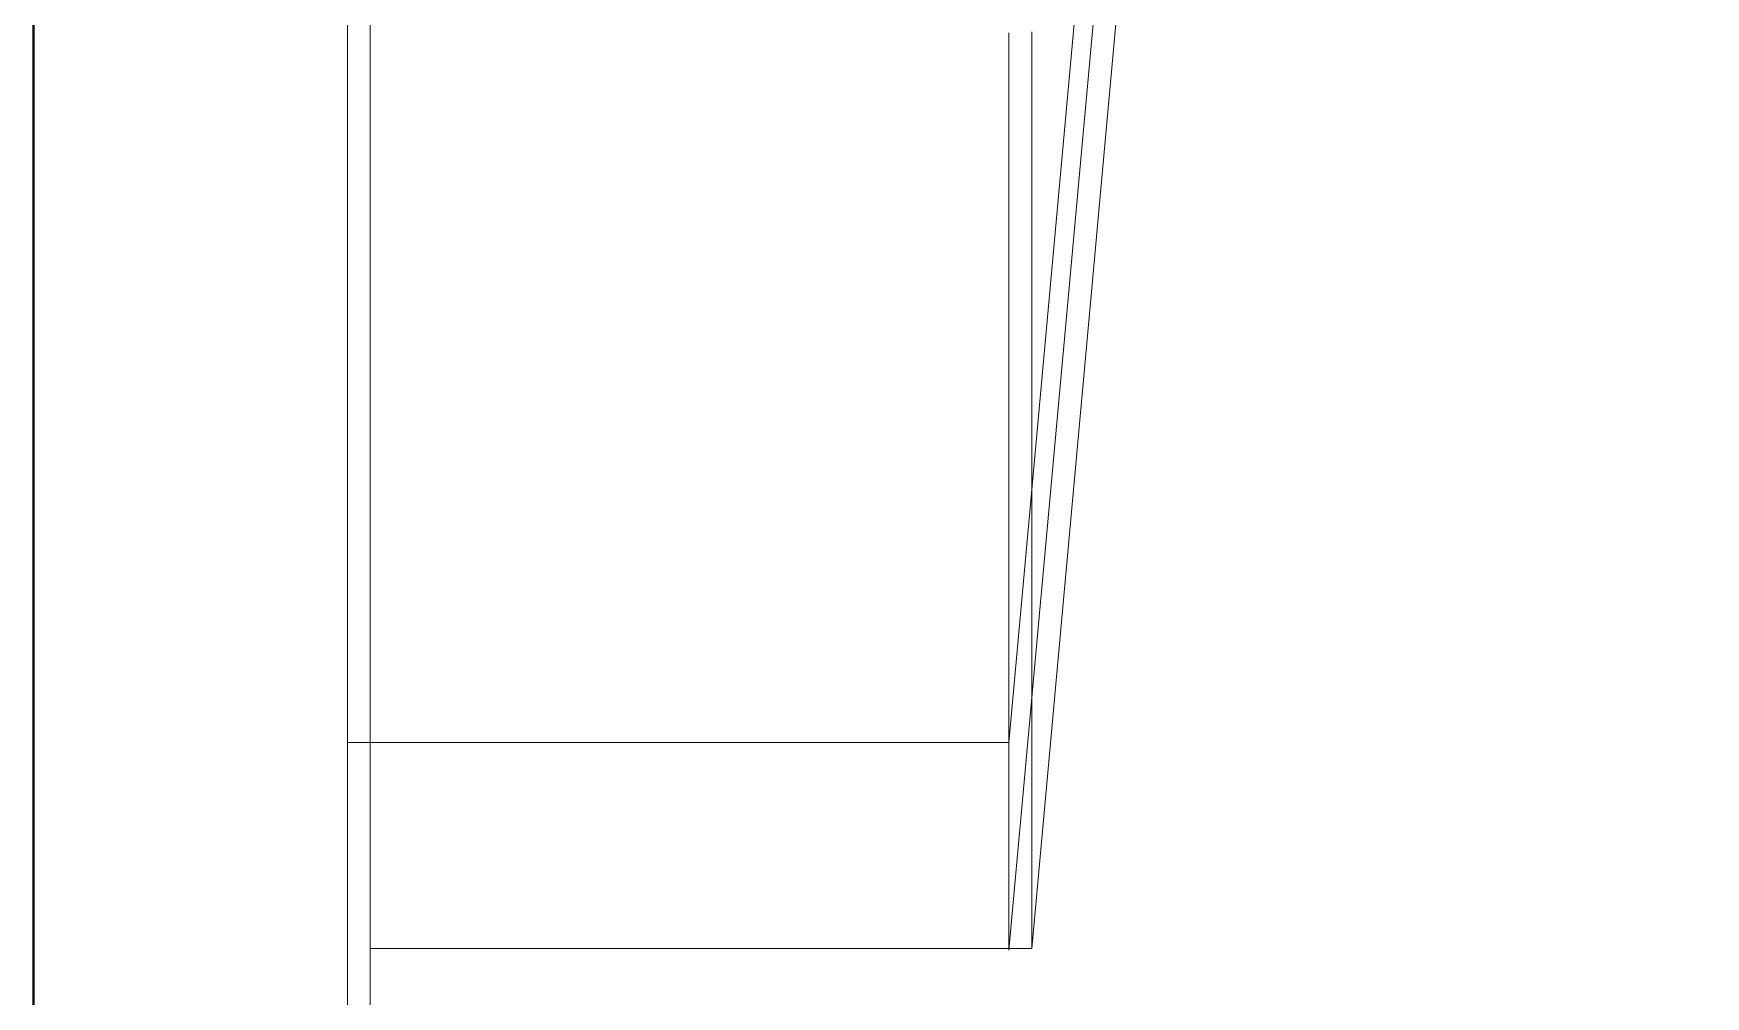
# Model space of a CAD drawing. Extents: x 65572 to 72871, y 30718 to 33858.
# Drawn here: x 66842.891 to 66845.372, y 32282.686 to 32284.116 of the extents above; entities that cross this region are included whole.
import ezdxf

# ---------------------------------------------------------------- set-up
doc = ezdxf.new("R2010")
doc.units = 0
doc.header["$LTSCALE"] = 0.5
doc.header["$MEASUREMENT"] = 0
doc.layers.get('0').update_dxf_attribs({"color": 20, "linetype": 'CONTINUOUS'})
for name, color, linetype, lineweight in [('Framing', 142, 'CONTINUOUS', 13), ('Layout', 154, 'CONTINUOUS', 5), ('Structure', 7, 'CONTINUOUS', 40)]:
    doc.layers.add(name, color=color, linetype=linetype, lineweight=lineweight)

# ---------------------------------------------------------------- blocks, each defined once
blk = doc.blocks.new('12fstg01')
at = {"color": 0, "linetype": 'ByBlock'}
blk.add_line((-0.206477, 0), (-0.25256, 0), dxfattribs=at)

msp = doc.modelspace()

# ---------------------------------------------------------------- linework, layer by layer
at = {"layer": 'Framing'}
msp.add_line((66843.390623, 32435.914212), (66843.390623, 32239.968035), dxfattribs=at)
at = {"layer": 'Layout', "linetype": 'ByBlock'}
for p, q in [((66844.338271, 32283.063442), (66845.338276, 32294.063496)), ((66845.338276, 32293.75496), (66844.338271, 32282.754906)), ((66845.372352, 32293.757581), (66844.372352, 32282.757581)), ((66843.356537, 32283.063442), (66844.338271, 32283.063442)), ((66843.390623, 32282.757581), (66844.372352, 32282.757581))]:
    msp.add_line(p, q, dxfattribs=at)
at = {"layer": 'Layout', "linetype": 'ByBlock', "flags": 128}
msp.add_lwpolyline([(66844.338271, 32284.117273), (66844.338271, 32284.11399), (66844.338271, 32284.110707), (66844.338271, 32284.107425), (66844.338271, 32284.104142), (66844.338271, 32284.100859), (66844.338271, 32284.097576), (66844.338271, 32284.094293), (66844.338271, 32284.091011), (66844.338271, 32284.087728), (66844.338271, 32284.084445), (66844.338271, 32284.081162), (66844.338271, 32284.077879), (66844.338271, 32284.074597), (66844.338271, 32284.071314), (66844.338271, 32284.068031), (66844.338271, 32284.064748), (66844.338271, 32284.061465), (66844.338271, 32284.058183), (66844.338271, 32284.0549), (66844.338271, 32284.051617), (66844.338271, 32284.048334), (66844.338271, 32284.045051), (66844.338271, 32284.041769), (66844.338271, 32284.038486), (66844.338271, 32284.035203), (66844.338271, 32284.03192), (66844.338271, 32284.028638), (66844.338271, 32284.025355), (66844.338271, 32284.022072), (66844.338271, 32284.018789), (66844.338271, 32284.015506), (66844.338271, 32284.012224), (66844.338271, 32284.008941), (66844.338271, 32284.005658), (66844.338271, 32284.002375), (66844.338271, 32283.999092), (66844.338271, 32283.99581), (66844.338271, 32283.992527), (66844.338271, 32283.989244), (66844.338271, 32283.985961), (66844.338271, 32283.982678), (66844.338271, 32283.979396), (66844.338271, 32283.976113), (66844.338271, 32283.97283), (66844.338271, 32283.969547), (66844.338271, 32283.966264), (66844.338271, 32283.962982), (66844.338271, 32283.959699), (66844.338271, 32283.956416), (66844.338271, 32283.953133), (66844.338271, 32283.949851), (66844.338271, 32283.946568), (66844.338271, 32283.943285), (66844.338271, 32283.941247), (66844.338271, 32283.939209), (66844.338271, 32283.937171), (66844.338271, 32283.935133), (66844.338271, 32283.933095), (66844.338271, 32283.931057), (66844.338271, 32283.92902), (66844.338271, 32283.926982), (66844.338271, 32283.924944), (66844.338271, 32283.922906), (66844.338271, 32283.920868), (66844.338271, 32283.91883), (66844.338271, 32283.916792), (66844.338271, 32283.914754), (66844.338271, 32283.912716), (66844.338271, 32283.910678), (66844.338271, 32283.90864), (66844.338271, 32283.906602), (66844.338271, 32283.904565), (66844.338271, 32283.902527), (66844.338271, 32283.900489), (66844.338271, 32283.898451), (66844.338271, 32283.896413), (66844.338271, 32283.894375), (66844.338271, 32283.892337), (66844.338271, 32283.890299), (66844.338271, 32283.888261), (66844.338271, 32283.886223), (66844.338271, 32283.884185), (66844.338271, 32283.882147), (66844.338271, 32283.88011), (66844.338271, 32283.878072), (66844.338271, 32283.876034), (66844.338271, 32283.873996), (66844.338271, 32283.871958), (66844.338271, 32283.86992), (66844.338271, 32283.867882), (66844.338271, 32283.865844), (66844.338271, 32283.863806), (66844.338271, 32283.861768), (66844.338271, 32283.85973), (66844.338271, 32283.857692), (66844.338271, 32283.855655), (66844.338271, 32283.853617), (66844.338271, 32283.851579), (66844.338271, 32283.849541), (66844.338271, 32283.847503), (66844.338271, 32283.845465), (66844.338271, 32283.843427), (66844.338271, 32283.841389), (66844.338271, 32283.839351), (66844.338271, 32283.837313), (66844.338271, 32283.835275), (66844.338271, 32283.833237), (66844.338271, 32283.8312), (66844.338271, 32283.829162), (66844.338271, 32283.827124), (66844.338271, 32283.825086), (66844.338271, 32283.823048), (66844.338271, 32283.82101), (66844.338271, 32283.818972), (66844.338271, 32283.816934), (66844.338271, 32283.814896), (66844.338271, 32283.812858), (66844.338271, 32283.81082), (66844.338271, 32283.808782), (66844.338271, 32283.806745), (66844.338271, 32283.804707), (66844.338271, 32283.802669), (66844.338271, 32283.800631), (66844.338271, 32283.798593), (66844.338271, 32283.796555), (66844.338271, 32283.794517), (66844.338271, 32283.792479), (66844.338271, 32283.790441), (66844.338271, 32283.788403), (66844.338271, 32283.786365), (66844.338271, 32283.784327), (66844.338271, 32283.78229), (66844.338271, 32283.780252), (66844.338271, 32283.778214), (66844.338271, 32283.776176), (66844.338271, 32283.774138), (66844.338271, 32283.7721), (66844.338271, 32283.770062), (66844.338271, 32283.768024), (66844.338271, 32283.765986), (66844.338271, 32283.763948), (66844.338271, 32283.76191), (66844.338271, 32283.759872), (66844.338271, 32283.757835), (66844.338271, 32283.755797), (66844.338271, 32283.753759), (66844.338271, 32283.751721), (66844.338271, 32283.749683), (66844.338271, 32283.747645), (66844.338271, 32283.745607), (66844.338271, 32283.743569), (66844.338271, 32283.741531), (66844.338271, 32283.739493), (66844.338271, 32283.737455), (66844.338271, 32283.735417), (66844.338271, 32283.73338), (66844.338271, 32283.731342), (66844.338271, 32283.729304), (66844.338271, 32283.727266), (66844.338271, 32283.725228), (66844.338271, 32283.72319), (66844.338271, 32283.721152), (66844.338271, 32283.719114), (66844.338271, 32283.717076), (66844.338271, 32283.715038), (66844.338271, 32283.713), (66844.338271, 32283.710962), (66844.338271, 32283.708924), (66844.338271, 32283.706887), (66844.338271, 32283.704849), (66844.338271, 32283.702811), (66844.338271, 32283.700773), (66844.338271, 32283.698735), (66844.338271, 32283.696697), (66844.338271, 32283.694659), (66844.338271, 32283.692621), (66844.338271, 32283.690583), (66844.338271, 32283.688545), (66844.338271, 32283.686507), (66844.338271, 32283.684469), (66844.338271, 32283.682432), (66844.338271, 32283.680394), (66844.338271, 32283.678356), (66844.338271, 32283.676318), (66844.338271, 32283.67428), (66844.338271, 32283.672242), (66844.338271, 32283.670204), (66844.338271, 32283.668166), (66844.338271, 32283.666128), (66844.338271, 32283.66409), (66844.338271, 32283.662052), (66844.338271, 32283.660014), (66844.338271, 32283.657977), (66844.338271, 32283.655939), (66844.338271, 32283.653901), (66844.338271, 32283.651863), (66844.338271, 32283.649825), (66844.338271, 32283.647787), (66844.338271, 32283.645749), (66844.338271, 32283.643711), (66844.338271, 32283.641673), (66844.338271, 32283.639635), (66844.338271, 32283.637597), (66844.338271, 32283.635559), (66844.338271, 32283.633522), (66844.338271, 32283.631484), (66844.338271, 32283.629446), (66844.338271, 32283.627408), (66844.338271, 32283.62537), (66844.338271, 32283.623332), (66844.338271, 32283.621294), (66844.338271, 32283.619256), (66844.338271, 32283.617218), (66844.338271, 32283.61518), (66844.338271, 32283.613142), (66844.338271, 32283.611104), (66844.338271, 32283.609067), (66844.338271, 32283.607029), (66844.338271, 32283.604991), (66844.338271, 32283.602953), (66844.338271, 32283.600915), (66844.338271, 32283.598877), (66844.338271, 32283.596839), (66844.338271, 32283.594801), (66844.338271, 32283.592763), (66844.338271, 32283.590725), (66844.338271, 32283.588687), (66844.338271, 32283.586649), (66844.338271, 32283.584612), (66844.338271, 32283.582574), (66844.338271, 32283.580536), (66844.338271, 32283.578498), (66844.338271, 32283.57646), (66844.338271, 32283.574422), (66844.338271, 32283.572384), (66844.338271, 32283.570346), (66844.338271, 32283.568308), (66844.338271, 32283.56627), (66844.338271, 32283.564232), (66844.338271, 32283.562194), (66844.338271, 32283.560157), (66844.338271, 32283.558119), (66844.338271, 32283.556081), (66844.338271, 32283.554043), (66844.338271, 32283.552005), (66844.338271, 32283.549967), (66844.338271, 32283.547929), (66844.338271, 32283.545891), (66844.338271, 32283.543853), (66844.338271, 32283.541815), (66844.338271, 32283.539777), (66844.338271, 32283.537739), (66844.338271, 32283.535702), (66844.338271, 32283.533664), (66844.338271, 32283.531626), (66844.338271, 32283.529588), (66844.338271, 32283.52755), (66844.338271, 32283.525512), (66844.338271, 32283.523474), (66844.338271, 32283.521436), (66844.338271, 32283.519398), (66844.338271, 32283.51736), (66844.338271, 32283.515322), (66844.338271, 32283.513284), (66844.338271, 32283.511247), (66844.338271, 32283.509209), (66844.338271, 32283.507171), (66844.338271, 32283.505133), (66844.338271, 32283.503095), (66844.338271, 32283.501057), (66844.338271, 32283.499019), (66844.338271, 32283.496981), (66844.338271, 32283.494943), (66844.338271, 32283.492905), (66844.338271, 32283.490867), (66844.338271, 32283.488829), (66844.338271, 32283.486792), (66844.338271, 32283.484754), (66844.338271, 32283.482716), (66844.338271, 32283.480678), (66844.338271, 32283.47864), (66844.338271, 32283.476602), (66844.338271, 32283.474564), (66844.338271, 32283.472526), (66844.338271, 32283.470488), (66844.338271, 32283.46845), (66844.338271, 32283.466412), (66844.338271, 32283.464374), (66844.338271, 32283.462337), (66844.338271, 32283.460299), (66844.338271, 32283.458261), (66844.338271, 32283.456223), (66844.338271, 32283.454185), (66844.338271, 32283.452147), (66844.338271, 32283.450109), (66844.338271, 32283.448071), (66844.338271, 32283.446033), (66844.338271, 32283.443995), (66844.338271, 32283.441957), (66844.338271, 32283.439919), (66844.338271, 32283.437882), (66844.338271, 32283.435844), (66844.338271, 32283.433806), (66844.338271, 32283.431768), (66844.338271, 32283.42973), (66844.338271, 32283.427692), (66844.338271, 32283.425654), (66844.338271, 32283.423616), (66844.338271, 32283.421578), (66844.338271, 32283.41954), (66844.338271, 32283.417502), (66844.338271, 32283.415464), (66844.338271, 32283.413427), (66844.338271, 32283.411389), (66844.338271, 32283.409351), (66844.338271, 32283.407313), (66844.338271, 32283.405275), (66844.338271, 32283.403237), (66844.338271, 32283.401199), (66844.338271, 32283.399161), (66844.338271, 32283.397123), (66844.338271, 32283.395085), (66844.338271, 32283.393047), (66844.338271, 32283.391009), (66844.338271, 32283.388972), (66844.338271, 32283.386934), (66844.338271, 32283.384896), (66844.338271, 32283.382858), (66844.338271, 32283.38082), (66844.338271, 32283.378782), (66844.338271, 32283.376744), (66844.338271, 32283.374706), (66844.338271, 32283.372668), (66844.338271, 32283.37063), (66844.338271, 32283.368592), (66844.338271, 32283.366554), (66844.338271, 32283.364517), (66844.338271, 32283.362479), (66844.338271, 32283.360441), (66844.338271, 32283.358403), (66844.338271, 32283.356365), (66844.338271, 32283.354327), (66844.338271, 32283.352289), (66844.338271, 32283.350251), (66844.338271, 32283.348213), (66844.338271, 32283.346175), (66844.338271, 32283.344137), (66844.338271, 32283.342099), (66844.338271, 32283.340062), (66844.338271, 32283.338024), (66844.338271, 32283.335986), (66844.338271, 32283.333948), (66844.338271, 32283.33191), (66844.338271, 32283.329872), (66844.338271, 32283.327834), (66844.338271, 32283.325796), (66844.338271, 32283.323758), (66844.338271, 32283.32172), (66844.338271, 32283.319682), (66844.338271, 32283.317644), (66844.338271, 32283.315606), (66844.338271, 32283.313569), (66844.338271, 32283.311531), (66844.338271, 32283.309493), (66844.338271, 32283.307455), (66844.338271, 32283.305417), (66844.338271, 32283.303379), (66844.338271, 32283.301341), (66844.338271, 32283.299303), (66844.338271, 32283.297265), (66844.338271, 32283.295227), (66844.338271, 32283.293189), (66844.338271, 32283.291151), (66844.338271, 32283.289114), (66844.338271, 32283.287076), (66844.338271, 32283.285038), (66844.338271, 32283.283), (66844.338271, 32283.280962), (66844.338271, 32283.278924), (66844.338271, 32283.276886), (66844.338271, 32283.274848), (66844.338271, 32283.27281), (66844.338271, 32283.270772), (66844.338271, 32283.268734), (66844.338271, 32283.266696), (66844.338271, 32283.264659), (66844.338271, 32283.262621), (66844.338271, 32283.260583), (66844.338271, 32283.258545), (66844.338271, 32283.256507), (66844.338271, 32283.254469), (66844.338271, 32283.252431), (66844.338271, 32283.250393), (66844.338271, 32283.248355), (66844.338271, 32283.246317), (66844.338271, 32283.244279), (66844.338271, 32283.242241), (66844.338271, 32283.240204), (66844.338271, 32283.238166), (66844.338271, 32283.236128), (66844.338271, 32283.23409), (66844.338271, 32283.232052), (66844.338271, 32283.230014), (66844.338271, 32283.227976), (66844.338271, 32283.225938), (66844.338271, 32283.2239), (66844.338271, 32283.221862), (66844.338271, 32283.219824), (66844.338271, 32283.217786), (66844.338271, 32283.215749), (66844.338271, 32283.213711), (66844.338271, 32283.211673), (66844.338271, 32283.209635), (66844.338271, 32283.207597), (66844.338271, 32283.205559), (66844.338271, 32283.203521), (66844.338271, 32283.201483), (66844.338271, 32283.199445), (66844.338271, 32283.197407), (66844.338271, 32283.195369), (66844.338271, 32283.193331), (66844.338271, 32283.191294), (66844.338271, 32283.189256), (66844.338271, 32283.187218), (66844.338271, 32283.18518), (66844.338271, 32283.183142), (66844.338271, 32283.181104), (66844.338271, 32283.179066), (66844.338271, 32283.177028), (66844.338271, 32283.17499), (66844.338271, 32283.172952), (66844.338271, 32283.170914), (66844.338271, 32283.168876), (66844.338271, 32283.166839), (66844.338271, 32283.164801), (66844.338271, 32283.162763), (66844.338271, 32283.160725), (66844.338271, 32283.158687), (66844.338271, 32283.156649), (66844.338271, 32283.154611), (66844.338271, 32283.152573), (66844.338271, 32283.150535), (66844.338271, 32283.148497), (66844.338271, 32283.146459), (66844.338271, 32283.144421), (66844.338271, 32283.142384), (66844.338271, 32283.140346), (66844.338271, 32283.138308), (66844.338271, 32283.13627), (66844.338271, 32283.134232), (66844.338271, 32283.132194), (66844.338271, 32283.130156), (66844.338271, 32283.128118), (66844.338271, 32283.12608), (66844.338271, 32283.124042), (66844.338271, 32283.122004), (66844.338271, 32283.119966), (66844.338271, 32283.117929), (66844.338271, 32283.115891), (66844.338271, 32283.113853), (66844.338271, 32283.111815), (66844.338271, 32283.109777), (66844.338271, 32283.107739), (66844.338271, 32283.105701), (66844.338271, 32283.103663), (66844.338271, 32283.101625), (66844.338271, 32283.099587), (66844.338271, 32283.097549), (66844.338271, 32283.095511), (66844.338271, 32283.093474), (66844.338271, 32283.091436), (66844.338271, 32283.089398), (66844.338271, 32283.08736), (66844.338271, 32283.085322), (66844.338271, 32283.083284), (66844.338271, 32283.081246), (66844.338271, 32283.079208), (66844.338271, 32283.07717), (66844.338271, 32283.075132), (66844.338271, 32283.073094), (66844.338271, 32283.071056), (66844.338271, 32283.069019), (66844.338271, 32283.066981), (66844.338271, 32283.064943), (66844.338271, 32283.062905), (66844.338271, 32283.060867), (66844.338271, 32283.058829), (66844.338271, 32283.056791), (66844.338271, 32283.055427), (66844.338271, 32283.054736), (66844.338271, 32283.054045), (66844.338271, 32283.053354), (66844.338271, 32283.052663), (66844.338271, 32283.051972), (66844.338271, 32283.051282), (66844.338271, 32283.050591), (66844.338271, 32283.0499), (66844.338271, 32283.049209), (66844.338271, 32283.048518), (66844.338271, 32283.047827), (66844.338271, 32283.047136), (66844.338271, 32283.046446), (66844.338271, 32283.045755), (66844.338271, 32283.045064), (66844.338271, 32283.044373), (66844.338271, 32283.043682), (66844.338271, 32283.042991), (66844.338271, 32283.0423), (66844.338271, 32283.04161), (66844.338271, 32283.040919), (66844.338271, 32283.040228), (66844.338271, 32283.039537), (66844.338271, 32283.038846), (66844.338271, 32283.038155), (66844.338271, 32283.037464), (66844.338271, 32283.036774), (66844.338271, 32283.036083), (66844.338271, 32283.035392), (66844.338271, 32283.034701), (66844.338271, 32283.03401), (66844.338271, 32283.033319), (66844.338271, 32283.032628), (66844.338271, 32283.031938), (66844.338271, 32283.031247), (66844.338271, 32283.030556), (66844.338271, 32283.029865), (66844.338271, 32283.029174), (66844.338271, 32283.028483), (66844.338271, 32283.027793), (66844.338271, 32283.027102), (66844.338271, 32283.026411), (66844.338271, 32283.02572), (66844.338271, 32283.025029), (66844.338271, 32283.024338), (66844.338271, 32283.023647), (66844.338271, 32283.022957), (66844.338271, 32283.022266), (66844.338271, 32283.021575), (66844.338271, 32283.020884), (66844.338271, 32283.020193), (66844.338271, 32283.019502), (66844.338271, 32283.018811), (66844.338271, 32283.018121), (66844.338271, 32283.01743), (66844.338271, 32283.016739), (66844.338271, 32283.016048), (66844.338271, 32283.015357), (66844.338271, 32283.014666), (66844.338271, 32283.013975), (66844.338271, 32283.013285), (66844.338271, 32283.012594), (66844.338271, 32283.011903), (66844.338271, 32283.011212), (66844.338271, 32283.010521), (66844.338271, 32283.00983), (66844.338271, 32283.009139), (66844.338271, 32283.008449), (66844.338271, 32283.007758), (66844.338271, 32283.007067), (66844.338271, 32283.006376), (66844.338271, 32283.005685), (66844.338271, 32283.004994), (66844.338271, 32283.004304), (66844.338271, 32283.003613), (66844.338271, 32283.002922), (66844.338271, 32283.002231), (66844.338271, 32283.00154), (66844.338271, 32283.000849), (66844.338271, 32283.000158), (66844.338271, 32282.999468), (66844.338271, 32282.998777), (66844.338271, 32282.998086), (66844.338271, 32282.997395), (66844.338271, 32282.996704), (66844.338271, 32282.996013), (66844.338271, 32282.995322), (66844.338271, 32282.994632), (66844.338271, 32282.993941), (66844.338271, 32282.99325), (66844.338271, 32282.992559), (66844.338271, 32282.991868), (66844.338271, 32282.991177), (66844.338271, 32282.990486), (66844.338271, 32282.989796), (66844.338271, 32282.989105), (66844.338271, 32282.988414), (66844.338271, 32282.987723), (66844.338271, 32282.987032), (66844.338271, 32282.986341), (66844.338271, 32282.98565), (66844.338271, 32282.98496), (66844.338271, 32282.984269), (66844.338271, 32282.983578), (66844.338271, 32282.982887), (66844.338271, 32282.982196), (66844.338271, 32282.981505), (66844.338271, 32282.980815), (66844.338271, 32282.980124), (66844.338271, 32282.979433), (66844.338271, 32282.978742), (66844.338271, 32282.978051), (66844.338271, 32282.97736), (66844.338271, 32282.976669), (66844.338271, 32282.975979), (66844.338271, 32282.975288), (66844.338271, 32282.974597), (66844.338271, 32282.973906), (66844.338271, 32282.973215), (66844.338271, 32282.972524), (66844.338271, 32282.971833), (66844.338271, 32282.971143), (66844.338271, 32282.970452), (66844.338271, 32282.969761), (66844.338271, 32282.96907), (66844.338271, 32282.968379), (66844.338271, 32282.967688), (66844.338271, 32282.966997), (66844.338271, 32282.966307), (66844.338271, 32282.965616), (66844.338271, 32282.964925), (66844.338271, 32282.964234), (66844.338271, 32282.963543), (66844.338271, 32282.962852), (66844.338271, 32282.962161), (66844.338271, 32282.961471), (66844.338271, 32282.96078), (66844.338271, 32282.960089), (66844.338271, 32282.959398), (66844.338271, 32282.958707), (66844.338271, 32282.958016), (66844.338271, 32282.957326), (66844.338271, 32282.956635), (66844.338271, 32282.955944), (66844.338271, 32282.955253), (66844.338271, 32282.954562), (66844.338271, 32282.953871), (66844.338271, 32282.95318), (66844.338271, 32282.95249), (66844.338271, 32282.951799), (66844.338271, 32282.951108), (66844.338271, 32282.950417), (66844.338271, 32282.949726), (66844.338271, 32282.949035), (66844.338271, 32282.948344), (66844.338271, 32282.947654), (66844.338271, 32282.946963), (66844.338271, 32282.946272), (66844.338271, 32282.945581), (66844.338271, 32282.94489), (66844.338271, 32282.944199), (66844.338271, 32282.943508), (66844.338271, 32282.942818), (66844.338271, 32282.942127), (66844.338271, 32282.941436), (66844.338271, 32282.940745), (66844.338271, 32282.940054), (66844.338271, 32282.939363), (66844.338271, 32282.938672), (66844.338271, 32282.937982), (66844.338271, 32282.937291), (66844.338271, 32282.9366), (66844.338271, 32282.935909), (66844.338271, 32282.935218), (66844.338271, 32282.934527), (66844.338271, 32282.933836), (66844.338271, 32282.933146), (66844.338271, 32282.932455), (66844.338271, 32282.931764), (66844.338271, 32282.931073), (66844.338271, 32282.930382), (66844.338271, 32282.929691), (66844.338271, 32282.929001), (66844.338271, 32282.92831), (66844.338271, 32282.927619), (66844.338271, 32282.926928), (66844.338271, 32282.926237), (66844.338271, 32282.925546), (66844.338271, 32282.924855), (66844.338271, 32282.924165), (66844.338271, 32282.923474), (66844.338271, 32282.922783), (66844.338271, 32282.922092), (66844.338271, 32282.921401), (66844.338271, 32282.92071), (66844.338271, 32282.920019), (66844.338271, 32282.919329), (66844.338271, 32282.918638), (66844.338271, 32282.917947), (66844.338271, 32282.917256), (66844.338271, 32282.916565), (66844.338271, 32282.915874), (66844.338271, 32282.915183), (66844.338271, 32282.914493), (66844.338271, 32282.913802), (66844.338271, 32282.913111), (66844.338271, 32282.91242), (66844.338271, 32282.911729), (66844.338271, 32282.911038), (66844.338271, 32282.910347), (66844.338271, 32282.909657), (66844.338271, 32282.908966), (66844.338271, 32282.908275), (66844.338271, 32282.907584), (66844.338271, 32282.906893), (66844.338271, 32282.906202), (66844.338271, 32282.905512), (66844.338271, 32282.904821), (66844.338271, 32282.90413), (66844.338271, 32282.903439), (66844.338271, 32282.902748), (66844.338271, 32282.902057), (66844.338271, 32282.901366), (66844.338271, 32282.900676), (66844.338271, 32282.899985), (66844.338271, 32282.899294), (66844.338271, 32282.898603), (66844.338271, 32282.897912), (66844.338271, 32282.897221), (66844.338271, 32282.89653), (66844.338271, 32282.89584), (66844.338271, 32282.895149), (66844.338271, 32282.894458), (66844.338271, 32282.893767), (66844.338271, 32282.893076), (66844.338271, 32282.892385), (66844.338271, 32282.891694), (66844.338271, 32282.891004), (66844.338271, 32282.890313), (66844.338271, 32282.889622), (66844.338271, 32282.888931), (66844.338271, 32282.88824), (66844.338271, 32282.887549), (66844.338271, 32282.886858), (66844.338271, 32282.886168), (66844.338271, 32282.885477), (66844.338271, 32282.884786), (66844.338271, 32282.884095), (66844.338271, 32282.883404), (66844.338271, 32282.882713), (66844.338271, 32282.882023), (66844.338271, 32282.881332), (66844.338271, 32282.880641), (66844.338271, 32282.87995), (66844.338271, 32282.879259), (66844.338271, 32282.878568), (66844.338271, 32282.877877), (66844.338271, 32282.877187), (66844.338271, 32282.876496), (66844.338271, 32282.875805), (66844.338271, 32282.875114), (66844.338271, 32282.874423), (66844.338271, 32282.873732), (66844.338271, 32282.873041), (66844.338271, 32282.872351), (66844.338271, 32282.87166), (66844.338271, 32282.870969), (66844.338271, 32282.870278), (66844.338271, 32282.869587), (66844.338271, 32282.868896), (66844.338271, 32282.868205), (66844.338271, 32282.867515), (66844.338271, 32282.866824), (66844.338271, 32282.866133), (66844.338271, 32282.865442), (66844.338271, 32282.864751), (66844.338271, 32282.86406), (66844.338271, 32282.863369), (66844.338271, 32282.862679), (66844.338271, 32282.861988), (66844.338271, 32282.861297), (66844.338271, 32282.860606), (66844.338271, 32282.859915), (66844.338271, 32282.859224), (66844.338271, 32282.858534), (66844.338271, 32282.857843), (66844.338271, 32282.857152), (66844.338271, 32282.856461), (66844.338271, 32282.85577), (66844.338271, 32282.855079), (66844.338271, 32282.854388), (66844.338271, 32282.853698), (66844.338271, 32282.853007), (66844.338271, 32282.852316), (66844.338271, 32282.851625), (66844.338271, 32282.850934), (66844.338271, 32282.850243), (66844.338271, 32282.849552), (66844.338271, 32282.848862), (66844.338271, 32282.848171), (66844.338271, 32282.84748), (66844.338271, 32282.846789), (66844.338271, 32282.846098), (66844.338271, 32282.845407), (66844.338271, 32282.844716), (66844.338271, 32282.844026), (66844.338271, 32282.843335), (66844.338271, 32282.842644), (66844.338271, 32282.841953), (66844.338271, 32282.841262), (66844.338271, 32282.840571), (66844.338271, 32282.83988), (66844.338271, 32282.83919), (66844.338271, 32282.838499), (66844.338271, 32282.837808), (66844.338271, 32282.837117), (66844.338271, 32282.836426), (66844.338271, 32282.835735), (66844.338271, 32282.835045), (66844.338271, 32282.834354), (66844.338271, 32282.833663), (66844.338271, 32282.832972), (66844.338271, 32282.832281), (66844.338271, 32282.83159), (66844.338271, 32282.830899), (66844.338271, 32282.830209), (66844.338271, 32282.829518), (66844.338271, 32282.828827), (66844.338271, 32282.828136), (66844.338271, 32282.827445), (66844.338271, 32282.826754), (66844.338271, 32282.826063), (66844.338271, 32282.825373), (66844.338271, 32282.824682), (66844.338271, 32282.823991), (66844.338271, 32282.8233), (66844.338271, 32282.822609), (66844.338271, 32282.821918), (66844.338271, 32282.821227), (66844.338271, 32282.820537), (66844.338271, 32282.819846), (66844.338271, 32282.819155), (66844.338271, 32282.818464), (66844.338271, 32282.817773), (66844.338271, 32282.817082), (66844.338271, 32282.816391), (66844.338271, 32282.815701), (66844.338271, 32282.81501), (66844.338271, 32282.814319), (66844.338271, 32282.813628), (66844.338271, 32282.812937), (66844.338271, 32282.812246), (66844.338271, 32282.811555), (66844.338271, 32282.810865), (66844.338271, 32282.810174), (66844.338271, 32282.809483), (66844.338271, 32282.808792), (66844.338271, 32282.808101), (66844.338271, 32282.80741), (66844.338271, 32282.80672), (66844.338271, 32282.806029), (66844.338271, 32282.805338), (66844.338271, 32282.804647), (66844.338271, 32282.803956), (66844.338271, 32282.803265), (66844.338271, 32282.802574), (66844.338271, 32282.801884), (66844.338271, 32282.801193), (66844.338271, 32282.800502), (66844.338271, 32282.799811), (66844.338271, 32282.79912), (66844.338271, 32282.798429), (66844.338271, 32282.797738), (66844.338271, 32282.797048), (66844.338271, 32282.796357), (66844.338271, 32282.795666), (66844.338271, 32282.794975), (66844.338271, 32282.794284), (66844.338271, 32282.793593), (66844.338271, 32282.792902), (66844.338271, 32282.792212), (66844.338271, 32282.791521), (66844.338271, 32282.79083), (66844.338271, 32282.790139), (66844.338271, 32282.789448), (66844.338271, 32282.788757), (66844.338271, 32282.788066), (66844.338271, 32282.787376), (66844.338271, 32282.786685), (66844.338271, 32282.785994), (66844.338271, 32282.785303), (66844.338271, 32282.784612), (66844.338271, 32282.783921), (66844.338271, 32282.783231), (66844.338271, 32282.78254), (66844.338271, 32282.781849), (66844.338271, 32282.781158), (66844.338271, 32282.780467), (66844.338271, 32282.779776), (66844.338271, 32282.779085), (66844.338271, 32282.778395), (66844.338271, 32282.777704), (66844.338271, 32282.777013), (66844.338271, 32282.776322), (66844.338271, 32282.775631), (66844.338271, 32282.77494), (66844.338271, 32282.774249), (66844.338271, 32282.773559), (66844.338271, 32282.772868), (66844.338271, 32282.772177), (66844.338271, 32282.771486), (66844.338271, 32282.770795), (66844.338271, 32282.770104), (66844.338271, 32282.769413), (66844.338271, 32282.768723), (66844.338271, 32282.768032), (66844.338271, 32282.767341), (66844.338271, 32282.76665), (66844.338271, 32282.765959), (66844.338271, 32282.765268), (66844.338271, 32282.764577), (66844.338271, 32282.763887), (66844.338271, 32282.763196), (66844.338271, 32282.762505), (66844.338271, 32282.761814), (66844.338271, 32282.761123), (66844.338271, 32282.760432), (66844.338271, 32282.759742), (66844.338271, 32282.759051), (66844.338271, 32282.75836), (66844.338271, 32282.757669), (66844.338271, 32282.756978), (66844.338271, 32282.756287), (66844.338271, 32282.755596), (66844.338271, 32282.754906)], dxfattribs=at)
at = {"layer": 'Layout', "linetype": 'ByBlock'}
msp.add_lwpolyline([(66844.372352, 32284.118883), (66844.372352, 32284.115894), (66844.372352, 32284.112905), (66844.372352, 32284.109916), (66844.372352, 32284.106927), (66844.372352, 32284.103939), (66844.372352, 32284.10095), (66844.372352, 32284.097961), (66844.372352, 32284.094972), (66844.372352, 32284.091983), (66844.372352, 32284.088994), (66844.372352, 32284.086005), (66844.372352, 32284.083016), (66844.372352, 32284.080027), (66844.372352, 32284.077039), (66844.372352, 32284.07405), (66844.372352, 32284.071061), (66844.372352, 32284.068072), (66844.372352, 32284.065083), (66844.372352, 32284.062094), (66844.372352, 32284.059105), (66844.372352, 32284.056116), (66844.372352, 32284.053128), (66844.372352, 32284.050139), (66844.372352, 32284.04715), (66844.372352, 32284.044161), (66844.372352, 32284.041172), (66844.372352, 32284.038183), (66844.372352, 32284.035194), (66844.372352, 32284.032205), (66844.372352, 32284.029216), (66844.372352, 32284.026228), (66844.372352, 32284.023239), (66844.372352, 32284.02025), (66844.372352, 32284.017261), (66844.372352, 32284.014272), (66844.372352, 32284.011283), (66844.372352, 32284.008294), (66844.372352, 32284.005305), (66844.372352, 32284.002316), (66844.372352, 32283.999328), (66844.372352, 32283.996339), (66844.372352, 32283.99335), (66844.372352, 32283.990361), (66844.372352, 32283.987372), (66844.372352, 32283.984383), (66844.372352, 32283.981394), (66844.372352, 32283.978405), (66844.372352, 32283.975417), (66844.372352, 32283.972428), (66844.372352, 32283.969439), (66844.372352, 32283.96645), (66844.372352, 32283.963461), (66844.372352, 32283.960472), (66844.372352, 32283.957483), (66844.372352, 32283.954494), (66844.372352, 32283.951505), (66844.372352, 32283.948517), (66844.372352, 32283.945617), (66844.372352, 32283.943252), (66844.372352, 32283.940888), (66844.372352, 32283.938523), (66844.372352, 32283.936159), (66844.372352, 32283.933794), (66844.372352, 32283.931429), (66844.372352, 32283.929065), (66844.372352, 32283.9267), (66844.372352, 32283.924336), (66844.372352, 32283.921971), (66844.372352, 32283.919606), (66844.372352, 32283.917242), (66844.372352, 32283.914877), (66844.372352, 32283.912513), (66844.372352, 32283.910148), (66844.372352, 32283.907783), (66844.372352, 32283.905419), (66844.372352, 32283.903054), (66844.372352, 32283.90069), (66844.372352, 32283.898325), (66844.372352, 32283.895961), (66844.372352, 32283.893596), (66844.372352, 32283.891231), (66844.372352, 32283.888867), (66844.372352, 32283.886502), (66844.372352, 32283.884138), (66844.372352, 32283.881773), (66844.372352, 32283.879408), (66844.372352, 32283.877044), (66844.372352, 32283.874679), (66844.372352, 32283.872315), (66844.372352, 32283.86995), (66844.372352, 32283.867585), (66844.372352, 32283.865221), (66844.372352, 32283.862856), (66844.372352, 32283.860492), (66844.372352, 32283.858127), (66844.372352, 32283.855763), (66844.372352, 32283.853398), (66844.372352, 32283.851033), (66844.372352, 32283.848669), (66844.372352, 32283.846304), (66844.372352, 32283.84394), (66844.372352, 32283.841575), (66844.372352, 32283.83921), (66844.372352, 32283.836846), (66844.372352, 32283.834481), (66844.372352, 32283.832117), (66844.372352, 32283.829752), (66844.372352, 32283.827387), (66844.372352, 32283.825023), (66844.372352, 32283.822658), (66844.372352, 32283.820294), (66844.372352, 32283.817929), (66844.372352, 32283.815565), (66844.372352, 32283.8132), (66844.372352, 32283.810835), (66844.372352, 32283.808471), (66844.372352, 32283.806106), (66844.372352, 32283.803742), (66844.372352, 32283.801377), (66844.372352, 32283.799012), (66844.372352, 32283.796648), (66844.372352, 32283.794283), (66844.372352, 32283.791919), (66844.372352, 32283.789554), (66844.372352, 32283.787189), (66844.372352, 32283.784825), (66844.372352, 32283.78246), (66844.372352, 32283.780096), (66844.372352, 32283.777731), (66844.372352, 32283.775367), (66844.372352, 32283.773002), (66844.372352, 32283.770637), (66844.372352, 32283.768273), (66844.372352, 32283.765908), (66844.372352, 32283.763544), (66844.372352, 32283.761179), (66844.372352, 32283.758814), (66844.372352, 32283.75645), (66844.372352, 32283.754085), (66844.372352, 32283.751721), (66844.372352, 32283.749356), (66844.372352, 32283.746991), (66844.372352, 32283.744627), (66844.372352, 32283.742262), (66844.372352, 32283.739898), (66844.372352, 32283.737533), (66844.372352, 32283.735169), (66844.372352, 32283.732804), (66844.372352, 32283.730439), (66844.372352, 32283.728075), (66844.372352, 32283.72571), (66844.372352, 32283.723346), (66844.372352, 32283.720981), (66844.372352, 32283.718616), (66844.372352, 32283.716252), (66844.372352, 32283.713887), (66844.372352, 32283.711523), (66844.372352, 32283.709158), (66844.372352, 32283.706793), (66844.372352, 32283.704429), (66844.372352, 32283.702064), (66844.372352, 32283.6997), (66844.372352, 32283.697335), (66844.372352, 32283.694971), (66844.372352, 32283.692606), (66844.372352, 32283.690241), (66844.372352, 32283.687877), (66844.372352, 32283.685512), (66844.372352, 32283.683148), (66844.372352, 32283.680783), (66844.372352, 32283.678418), (66844.372352, 32283.676054), (66844.372352, 32283.673689), (66844.372352, 32283.671325), (66844.372352, 32283.66896), (66844.372352, 32283.666595), (66844.372352, 32283.664231), (66844.372352, 32283.661866), (66844.372352, 32283.659502), (66844.372352, 32283.657137), (66844.372352, 32283.654773), (66844.372352, 32283.652408), (66844.372352, 32283.650043), (66844.372352, 32283.647679), (66844.372352, 32283.645314), (66844.372352, 32283.64295), (66844.372352, 32283.640585), (66844.372352, 32283.63822), (66844.372352, 32283.635856), (66844.372352, 32283.633491), (66844.372352, 32283.631127), (66844.372352, 32283.628762), (66844.372352, 32283.626397), (66844.372352, 32283.624033), (66844.372352, 32283.621668), (66844.372352, 32283.619304), (66844.372352, 32283.616939), (66844.372352, 32283.614575), (66844.372352, 32283.61221), (66844.372352, 32283.609845), (66844.372352, 32283.607481), (66844.372352, 32283.605116), (66844.372352, 32283.602752), (66844.372352, 32283.600387), (66844.372352, 32283.598022), (66844.372352, 32283.595658), (66844.372352, 32283.593293), (66844.372352, 32283.590929), (66844.372352, 32283.588564), (66844.372352, 32283.586199), (66844.372352, 32283.583835), (66844.372352, 32283.58147), (66844.372352, 32283.579106), (66844.372352, 32283.576741), (66844.372352, 32283.574377), (66844.372352, 32283.572012), (66844.372352, 32283.569647), (66844.372352, 32283.567283), (66844.372352, 32283.564918), (66844.372352, 32283.562554), (66844.372352, 32283.560189), (66844.372352, 32283.557824), (66844.372352, 32283.55546), (66844.372352, 32283.553095), (66844.372352, 32283.550731), (66844.372352, 32283.548366), (66844.372352, 32283.546001), (66844.372352, 32283.543637), (66844.372352, 32283.541272), (66844.372352, 32283.538908), (66844.372352, 32283.536543), (66844.372352, 32283.534179), (66844.372352, 32283.531814), (66844.372352, 32283.529449), (66844.372352, 32283.527085), (66844.372352, 32283.52472), (66844.372352, 32283.522356), (66844.372352, 32283.519991), (66844.372352, 32283.517626), (66844.372352, 32283.515262), (66844.372352, 32283.512897), (66844.372352, 32283.510533), (66844.372352, 32283.508168), (66844.372352, 32283.505803), (66844.372352, 32283.503439), (66844.372352, 32283.501074), (66844.372352, 32283.49871), (66844.372352, 32283.496345), (66844.372352, 32283.493981), (66844.372352, 32283.491616), (66844.372352, 32283.489251), (66844.372352, 32283.486887), (66844.372352, 32283.484522), (66844.372352, 32283.482158), (66844.372352, 32283.479793), (66844.372352, 32283.477428), (66844.372352, 32283.475064), (66844.372352, 32283.472699), (66844.372352, 32283.470335), (66844.372352, 32283.46797), (66844.372352, 32283.465605), (66844.372352, 32283.463241), (66844.372352, 32283.460876), (66844.372352, 32283.458512), (66844.372352, 32283.456147), (66844.372352, 32283.453783), (66844.372352, 32283.451418), (66844.372352, 32283.449053), (66844.372352, 32283.446689), (66844.372352, 32283.444324), (66844.372352, 32283.44196), (66844.372352, 32283.439595), (66844.372352, 32283.43723), (66844.372352, 32283.434866), (66844.372352, 32283.432501), (66844.372352, 32283.43037), (66844.372352, 32283.42866), (66844.372352, 32283.426949), (66844.372352, 32283.425239), (66844.372352, 32283.423528), (66844.372352, 32283.421817), (66844.372352, 32283.420107), (66844.372352, 32283.418396), (66844.372352, 32283.416686), (66844.372352, 32283.414975), (66844.372352, 32283.413265), (66844.372352, 32283.411554), (66844.372352, 32283.409844), (66844.372352, 32283.408133), (66844.372352, 32283.406422), (66844.372352, 32283.404712), (66844.372352, 32283.403001), (66844.372352, 32283.401291), (66844.372352, 32283.39958), (66844.372352, 32283.39787), (66844.372352, 32283.396159), (66844.372352, 32283.394449), (66844.372352, 32283.392738), (66844.372352, 32283.391027), (66844.372352, 32283.389317), (66844.372352, 32283.387606), (66844.372352, 32283.385896), (66844.372352, 32283.384185), (66844.372352, 32283.382475), (66844.372352, 32283.380764), (66844.372352, 32283.379054), (66844.372352, 32283.377343), (66844.372352, 32283.375632), (66844.372352, 32283.373922), (66844.372352, 32283.372211), (66844.372352, 32283.370501), (66844.372352, 32283.36879), (66844.372352, 32283.36708), (66844.372352, 32283.365369), (66844.372352, 32283.363658), (66844.372352, 32283.361948), (66844.372352, 32283.360237), (66844.372352, 32283.358527), (66844.372352, 32283.356816), (66844.372352, 32283.355106), (66844.372352, 32283.353395), (66844.372352, 32283.351685), (66844.372352, 32283.349974), (66844.372352, 32283.348263), (66844.372352, 32283.346553), (66844.372352, 32283.344842), (66844.372352, 32283.343132), (66844.372352, 32283.341421), (66844.372352, 32283.339711), (66844.372352, 32283.338), (66844.372352, 32283.33629), (66844.372352, 32283.334579), (66844.372352, 32283.332868), (66844.372352, 32283.331158), (66844.372352, 32283.329447), (66844.372352, 32283.327737), (66844.372352, 32283.326026), (66844.372352, 32283.324316), (66844.372352, 32283.322605), (66844.372352, 32283.320895), (66844.372352, 32283.319184), (66844.372352, 32283.317473), (66844.372352, 32283.315763), (66844.372352, 32283.314052), (66844.372352, 32283.312342), (66844.372352, 32283.310631), (66844.372352, 32283.308921), (66844.372352, 32283.30721), (66844.372352, 32283.3055), (66844.372352, 32283.303789), (66844.372352, 32283.302078), (66844.372352, 32283.300368), (66844.372352, 32283.298657), (66844.372352, 32283.296947), (66844.372352, 32283.295236), (66844.372352, 32283.293526), (66844.372352, 32283.291815), (66844.372352, 32283.290105), (66844.372352, 32283.288394), (66844.372352, 32283.286683), (66844.372352, 32283.284973), (66844.372352, 32283.283262), (66844.372352, 32283.281552), (66844.372352, 32283.279841), (66844.372352, 32283.278131), (66844.372352, 32283.27642), (66844.372352, 32283.27471), (66844.372352, 32283.272999), (66844.372352, 32283.271288), (66844.372352, 32283.269578), (66844.372352, 32283.267867), (66844.372352, 32283.266157), (66844.372352, 32283.264446), (66844.372352, 32283.262736), (66844.372352, 32283.261025), (66844.372352, 32283.259314), (66844.372352, 32283.257604), (66844.372352, 32283.255893), (66844.372352, 32283.254183), (66844.372352, 32283.252472), (66844.372352, 32283.250762), (66844.372352, 32283.249051), (66844.372352, 32283.247341), (66844.372352, 32283.24563), (66844.372352, 32283.243919), (66844.372352, 32283.242209), (66844.372352, 32283.240498), (66844.372352, 32283.238788), (66844.372352, 32283.237077), (66844.372352, 32283.235367), (66844.372352, 32283.233656), (66844.372352, 32283.231946), (66844.372352, 32283.230235), (66844.372352, 32283.228524), (66844.372352, 32283.226814), (66844.372352, 32283.225103), (66844.372352, 32283.223393), (66844.372352, 32283.221682), (66844.372352, 32283.219972), (66844.372352, 32283.218261), (66844.372352, 32283.216551), (66844.372352, 32283.21484), (66844.372352, 32283.213129), (66844.372352, 32283.211419), (66844.372352, 32283.209708), (66844.372352, 32283.207998), (66844.372352, 32283.206287), (66844.372352, 32283.204577), (66844.372352, 32283.202866), (66844.372352, 32283.201156), (66844.372352, 32283.199445), (66844.372352, 32283.197734), (66844.372352, 32283.196024), (66844.372352, 32283.194313), (66844.372352, 32283.192603), (66844.372352, 32283.190892), (66844.372352, 32283.189182), (66844.372352, 32283.187471), (66844.372352, 32283.185761), (66844.372352, 32283.18405), (66844.372352, 32283.182339), (66844.372352, 32283.180629), (66844.372352, 32283.178918), (66844.372352, 32283.177208), (66844.372352, 32283.175497), (66844.372352, 32283.173787), (66844.372352, 32283.172076), (66844.372352, 32283.170366), (66844.372352, 32283.168655), (66844.372352, 32283.166944), (66844.372352, 32283.165234), (66844.372352, 32283.163523), (66844.372352, 32283.161813), (66844.372352, 32283.160102), (66844.372352, 32283.158392), (66844.372352, 32283.156681), (66844.372352, 32283.15497), (66844.372352, 32283.15326), (66844.372352, 32283.151549), (66844.372352, 32283.149839), (66844.372352, 32283.148128), (66844.372352, 32283.146418), (66844.372352, 32283.144707), (66844.372352, 32283.142997), (66844.372352, 32283.141286), (66844.372352, 32283.139575), (66844.372352, 32283.137865), (66844.372352, 32283.136154), (66844.372352, 32283.134444), (66844.372352, 32283.132733), (66844.372352, 32283.131023), (66844.372352, 32283.129312), (66844.372352, 32283.127602), (66844.372352, 32283.125891), (66844.372352, 32283.12418), (66844.372352, 32283.12247), (66844.372352, 32283.120759), (66844.372352, 32283.119049), (66844.372352, 32283.117338), (66844.372352, 32283.115628), (66844.372352, 32283.113917), (66844.372352, 32283.112207), (66844.372352, 32283.110496), (66844.372352, 32283.108785), (66844.372352, 32283.107075), (66844.372352, 32283.105364), (66844.372352, 32283.103654), (66844.372352, 32283.101943), (66844.372352, 32283.100233), (66844.372352, 32283.098522), (66844.372352, 32283.096812), (66844.372352, 32283.095101), (66844.372352, 32283.09339), (66844.372352, 32283.09168), (66844.372352, 32283.089969), (66844.372352, 32283.088259), (66844.372352, 32283.086548), (66844.372352, 32283.084838), (66844.372352, 32283.083127), (66844.372352, 32283.081417), (66844.372352, 32283.079706), (66844.372352, 32283.077995), (66844.372352, 32283.076285), (66844.372352, 32283.074574), (66844.372352, 32283.072864), (66844.372352, 32283.071153), (66844.372352, 32283.069443), (66844.372352, 32283.067732), (66844.372352, 32283.066021), (66844.372352, 32283.064311), (66844.372352, 32283.0626), (66844.372352, 32283.06089), (66844.372352, 32283.059179), (66844.372352, 32283.057855), (66844.372352, 32283.05682), (66844.372352, 32283.055785), (66844.372352, 32283.05475), (66844.372352, 32283.053715), (66844.372352, 32283.05268), (66844.372352, 32283.051645), (66844.372352, 32283.05061), (66844.372352, 32283.049575), (66844.372352, 32283.04854), (66844.372352, 32283.047505), (66844.372352, 32283.04647), (66844.372352, 32283.045435), (66844.372352, 32283.0444), (66844.372352, 32283.043365), (66844.372352, 32283.04233), (66844.372352, 32283.041294), (66844.372352, 32283.040259), (66844.372352, 32283.039224), (66844.372352, 32283.038189), (66844.372352, 32283.037154), (66844.372352, 32283.036119), (66844.372352, 32283.035084), (66844.372352, 32283.034049), (66844.372352, 32283.033014), (66844.372352, 32283.031979), (66844.372352, 32283.030944), (66844.372352, 32283.029909), (66844.372352, 32283.028874), (66844.372352, 32283.027839), (66844.372352, 32283.026804), (66844.372352, 32283.025769), (66844.372352, 32283.024734), (66844.372352, 32283.023699), (66844.372352, 32283.022664), (66844.372352, 32283.021629), (66844.372352, 32283.020594), (66844.372352, 32283.019559), (66844.372352, 32283.018524), (66844.372352, 32283.017489), (66844.372352, 32283.016454), (66844.372352, 32283.015419), (66844.372352, 32283.014384), (66844.372352, 32283.013349), (66844.372352, 32283.012314), (66844.372352, 32283.011279), (66844.372352, 32283.010244), (66844.372352, 32283.009209), (66844.372352, 32283.008174), (66844.372352, 32283.007139), (66844.372352, 32283.006104), (66844.372352, 32283.005069), (66844.372352, 32283.004034), (66844.372352, 32283.002999), (66844.372352, 32283.001964), (66844.372352, 32283.000929), (66844.372352, 32282.999894), (66844.372352, 32282.998859), (66844.372352, 32282.997824), (66844.372352, 32282.996789), (66844.372352, 32282.995754), (66844.372352, 32282.994719), (66844.372352, 32282.993684), (66844.372352, 32282.992649), (66844.372352, 32282.991614), (66844.372352, 32282.990579), (66844.372352, 32282.989544), (66844.372352, 32282.988509), (66844.372352, 32282.987474), (66844.372352, 32282.986439), (66844.372352, 32282.985404), (66844.372352, 32282.984369), (66844.372352, 32282.983334), (66844.372352, 32282.982299), (66844.372352, 32282.981264), (66844.372352, 32282.980229), (66844.372352, 32282.979194), (66844.372352, 32282.978159), (66844.372352, 32282.977124), (66844.372352, 32282.976089), (66844.372352, 32282.975054), (66844.372352, 32282.974018), (66844.372352, 32282.972983), (66844.372352, 32282.971948), (66844.372352, 32282.970913), (66844.372352, 32282.969878), (66844.372352, 32282.968843), (66844.372352, 32282.967808), (66844.372352, 32282.966773), (66844.372352, 32282.965738), (66844.372352, 32282.964703), (66844.372352, 32282.963668), (66844.372352, 32282.962633), (66844.372352, 32282.961598), (66844.372352, 32282.960563), (66844.372352, 32282.959528), (66844.372352, 32282.958493), (66844.372352, 32282.957458), (66844.372352, 32282.956423), (66844.372352, 32282.955388), (66844.372352, 32282.954353), (66844.372352, 32282.953318), (66844.372352, 32282.952283), (66844.372352, 32282.951248), (66844.372352, 32282.950213), (66844.372352, 32282.949178), (66844.372352, 32282.948143), (66844.372352, 32282.947108), (66844.372352, 32282.946073), (66844.372352, 32282.945038), (66844.372352, 32282.944003), (66844.372352, 32282.942968), (66844.372352, 32282.941933), (66844.372352, 32282.940898), (66844.372352, 32282.939863), (66844.372352, 32282.938828), (66844.372352, 32282.937793), (66844.372352, 32282.936758), (66844.372352, 32282.935723), (66844.372352, 32282.934688), (66844.372352, 32282.933653), (66844.372352, 32282.932618), (66844.372352, 32282.931583), (66844.372352, 32282.930548), (66844.372352, 32282.929513), (66844.372352, 32282.928478), (66844.372352, 32282.927443), (66844.372352, 32282.926408), (66844.372352, 32282.925373), (66844.372352, 32282.924338), (66844.372352, 32282.923303), (66844.372352, 32282.922268), (66844.372352, 32282.921233), (66844.372352, 32282.920198), (66844.372352, 32282.919163), (66844.372352, 32282.918128), (66844.372352, 32282.917093), (66844.372352, 32282.916058), (66844.372352, 32282.915023), (66844.372352, 32282.913988), (66844.372352, 32282.912953), (66844.372352, 32282.911918), (66844.372352, 32282.910883), (66844.372352, 32282.909848), (66844.372352, 32282.908813), (66844.372352, 32282.907777), (66844.372352, 32282.906742), (66844.372352, 32282.905707), (66844.372352, 32282.904672), (66844.372352, 32282.903637), (66844.372352, 32282.902602), (66844.372352, 32282.901567), (66844.372352, 32282.900532), (66844.372352, 32282.899497), (66844.372352, 32282.898462), (66844.372352, 32282.897427), (66844.372352, 32282.896392), (66844.372352, 32282.895357), (66844.372352, 32282.894322), (66844.372352, 32282.893287), (66844.372352, 32282.892252), (66844.372352, 32282.891217), (66844.372352, 32282.890182), (66844.372352, 32282.889147), (66844.372352, 32282.888112), (66844.372352, 32282.887077), (66844.372352, 32282.886042), (66844.372352, 32282.885007), (66844.372352, 32282.883972), (66844.372352, 32282.882937), (66844.372352, 32282.881902), (66844.372352, 32282.880867), (66844.372352, 32282.879832), (66844.372352, 32282.878797), (66844.372352, 32282.877762), (66844.372352, 32282.876727), (66844.372352, 32282.875692), (66844.372352, 32282.874657), (66844.372352, 32282.873622), (66844.372352, 32282.872587), (66844.372352, 32282.871552), (66844.372352, 32282.870517), (66844.372352, 32282.869482), (66844.372352, 32282.868447), (66844.372352, 32282.867412), (66844.372352, 32282.866377), (66844.372352, 32282.865342), (66844.372352, 32282.864307), (66844.372352, 32282.863272), (66844.372352, 32282.862237), (66844.372352, 32282.861202), (66844.372352, 32282.860167), (66844.372352, 32282.859132), (66844.372352, 32282.858097), (66844.372352, 32282.857062), (66844.372352, 32282.856027), (66844.372352, 32282.854992), (66844.372352, 32282.853957), (66844.372352, 32282.852922), (66844.372352, 32282.851887), (66844.372352, 32282.850852), (66844.372352, 32282.849817), (66844.372352, 32282.848782), (66844.372352, 32282.847747), (66844.372352, 32282.846712), (66844.372352, 32282.845677), (66844.372352, 32282.844642), (66844.372352, 32282.843607), (66844.372352, 32282.842572), (66844.372352, 32282.841537), (66844.372352, 32282.840501), (66844.372352, 32282.839466), (66844.372352, 32282.838431), (66844.372352, 32282.837396), (66844.372352, 32282.836361), (66844.372352, 32282.835326), (66844.372352, 32282.834291), (66844.372352, 32282.833256), (66844.372352, 32282.832762), (66844.372352, 32282.832416), (66844.372352, 32282.832069), (66844.372352, 32282.831723), (66844.372352, 32282.831377), (66844.372352, 32282.83103), (66844.372352, 32282.830684), (66844.372352, 32282.830337), (66844.372352, 32282.829991), (66844.372352, 32282.829644), (66844.372352, 32282.829298), (66844.372352, 32282.828951), (66844.372352, 32282.828605), (66844.372352, 32282.828258), (66844.372352, 32282.827912), (66844.372352, 32282.827566), (66844.372352, 32282.827219), (66844.372352, 32282.826873), (66844.372352, 32282.826526), (66844.372352, 32282.82618), (66844.372352, 32282.825833), (66844.372352, 32282.825487), (66844.372352, 32282.82514), (66844.372352, 32282.824794), (66844.372352, 32282.824447), (66844.372352, 32282.824101), (66844.372352, 32282.823754), (66844.372352, 32282.823408), (66844.372352, 32282.823062), (66844.372352, 32282.822715), (66844.372352, 32282.822369), (66844.372352, 32282.822022), (66844.372352, 32282.821676), (66844.372352, 32282.821329), (66844.372352, 32282.820983), (66844.372352, 32282.820636), (66844.372352, 32282.82029), (66844.372352, 32282.819943), (66844.372352, 32282.819597), (66844.372352, 32282.819251), (66844.372352, 32282.818904), (66844.372352, 32282.818558), (66844.372352, 32282.818211), (66844.372352, 32282.817865), (66844.372352, 32282.817518), (66844.372352, 32282.817172), (66844.372352, 32282.816825), (66844.372352, 32282.816479), (66844.372352, 32282.816132), (66844.372352, 32282.815786), (66844.372352, 32282.81544), (66844.372352, 32282.815093), (66844.372352, 32282.814747), (66844.372352, 32282.8144), (66844.372352, 32282.814054), (66844.372352, 32282.813707), (66844.372352, 32282.813361), (66844.372352, 32282.813014), (66844.372352, 32282.812668), (66844.372352, 32282.812321), (66844.372352, 32282.811975), (66844.372352, 32282.811628), (66844.372352, 32282.811282), (66844.372352, 32282.810936), (66844.372352, 32282.810589), (66844.372352, 32282.810243), (66844.372352, 32282.809896), (66844.372352, 32282.80955), (66844.372352, 32282.809203), (66844.372352, 32282.808857), (66844.372352, 32282.80851), (66844.372352, 32282.808164), (66844.372352, 32282.807817), (66844.372352, 32282.807471), (66844.372352, 32282.807125), (66844.372352, 32282.806778), (66844.372352, 32282.806432), (66844.372352, 32282.806085), (66844.372352, 32282.805739), (66844.372352, 32282.805392), (66844.372352, 32282.805046), (66844.372352, 32282.804699), (66844.372352, 32282.804353), (66844.372352, 32282.804006), (66844.372352, 32282.80366), (66844.372352, 32282.803314), (66844.372352, 32282.802967), (66844.372352, 32282.802621), (66844.372352, 32282.802274), (66844.372352, 32282.801928), (66844.372352, 32282.801581), (66844.372352, 32282.801235), (66844.372352, 32282.800888), (66844.372352, 32282.800542), (66844.372352, 32282.800195), (66844.372352, 32282.799849), (66844.372352, 32282.799502), (66844.372352, 32282.799156), (66844.372352, 32282.79881), (66844.372352, 32282.798463), (66844.372352, 32282.798117), (66844.372352, 32282.79777), (66844.372352, 32282.797424), (66844.372352, 32282.797077), (66844.372352, 32282.796731), (66844.372352, 32282.796384), (66844.372352, 32282.796038), (66844.372352, 32282.795691), (66844.372352, 32282.795345), (66844.372352, 32282.794999), (66844.372352, 32282.794652), (66844.372352, 32282.794306), (66844.372352, 32282.793959), (66844.372352, 32282.793613), (66844.372352, 32282.793266), (66844.372352, 32282.79292), (66844.372352, 32282.792573), (66844.372352, 32282.792227), (66844.372352, 32282.79188), (66844.372352, 32282.791534), (66844.372352, 32282.791187), (66844.372352, 32282.790841), (66844.372352, 32282.790495), (66844.372352, 32282.790148), (66844.372352, 32282.789802), (66844.372352, 32282.789455), (66844.372352, 32282.789109), (66844.372352, 32282.788762), (66844.372352, 32282.788416), (66844.372352, 32282.788069), (66844.372352, 32282.787723), (66844.372352, 32282.787376), (66844.372352, 32282.78703), (66844.372352, 32282.786684), (66844.372352, 32282.786337), (66844.372352, 32282.785991), (66844.372352, 32282.785644), (66844.372352, 32282.785298), (66844.372352, 32282.784951), (66844.372352, 32282.784605), (66844.372352, 32282.784258), (66844.372352, 32282.783912), (66844.372352, 32282.783565), (66844.372352, 32282.783219), (66844.372352, 32282.782873), (66844.372352, 32282.782526), (66844.372352, 32282.78218), (66844.372352, 32282.781833), (66844.372352, 32282.781487), (66844.372352, 32282.78114), (66844.372352, 32282.780794), (66844.372352, 32282.780447), (66844.372352, 32282.780101), (66844.372352, 32282.779754), (66844.372352, 32282.779408), (66844.372352, 32282.779061), (66844.372352, 32282.778715), (66844.372352, 32282.778369), (66844.372352, 32282.778022), (66844.372352, 32282.777676), (66844.372352, 32282.777329), (66844.372352, 32282.776983), (66844.372352, 32282.776636), (66844.372352, 32282.77629), (66844.372352, 32282.775943), (66844.372352, 32282.775597), (66844.372352, 32282.77525), (66844.372352, 32282.774904), (66844.372352, 32282.774558), (66844.372352, 32282.774211), (66844.372352, 32282.773865), (66844.372352, 32282.773518), (66844.372352, 32282.773172), (66844.372352, 32282.772825), (66844.372352, 32282.772479), (66844.372352, 32282.772132), (66844.372352, 32282.771786), (66844.372352, 32282.771439), (66844.372352, 32282.771093), (66844.372352, 32282.770747), (66844.372352, 32282.7704), (66844.372352, 32282.770054), (66844.372352, 32282.769707), (66844.372352, 32282.769361), (66844.372352, 32282.769014), (66844.372352, 32282.768668), (66844.372352, 32282.768321), (66844.372352, 32282.767975), (66844.372352, 32282.767628), (66844.372352, 32282.767282), (66844.372352, 32282.766935), (66844.372352, 32282.766589), (66844.372352, 32282.766243), (66844.372352, 32282.765896), (66844.372352, 32282.76555), (66844.372352, 32282.765203), (66844.372352, 32282.764857), (66844.372352, 32282.76451), (66844.372352, 32282.764164), (66844.372352, 32282.763817), (66844.372352, 32282.763471), (66844.372352, 32282.763124), (66844.372352, 32282.762778), (66844.372352, 32282.762432), (66844.372352, 32282.762085), (66844.372352, 32282.761739), (66844.372352, 32282.761392), (66844.372352, 32282.761046), (66844.372352, 32282.760699), (66844.372352, 32282.760353), (66844.372352, 32282.760006), (66844.372352, 32282.75966), (66844.372352, 32282.759313), (66844.372352, 32282.758967), (66844.372352, 32282.75862), (66844.372352, 32282.758274), (66844.372352, 32282.757928), (66844.372352, 32282.757581)], dxfattribs=at)
at = {"layer": 'Structure'}
msp.add_line((66842.890623, 32459.039741), (66842.890623, 32213.10795), dxfattribs=at)

# ---------------------------------------------------------------- block references
at = {"layer": 'Layout', "linetype": 'ByBlock', "xscale": 47.58705652932135, "yscale": 47.58705652932135, "zscale": 47.58705652932135, "rotation": 270}
msp.add_blockref('12fstg01', (66843.356537, 32272.30336), dxfattribs=at)

doc.saveas('drawing.dxf')
